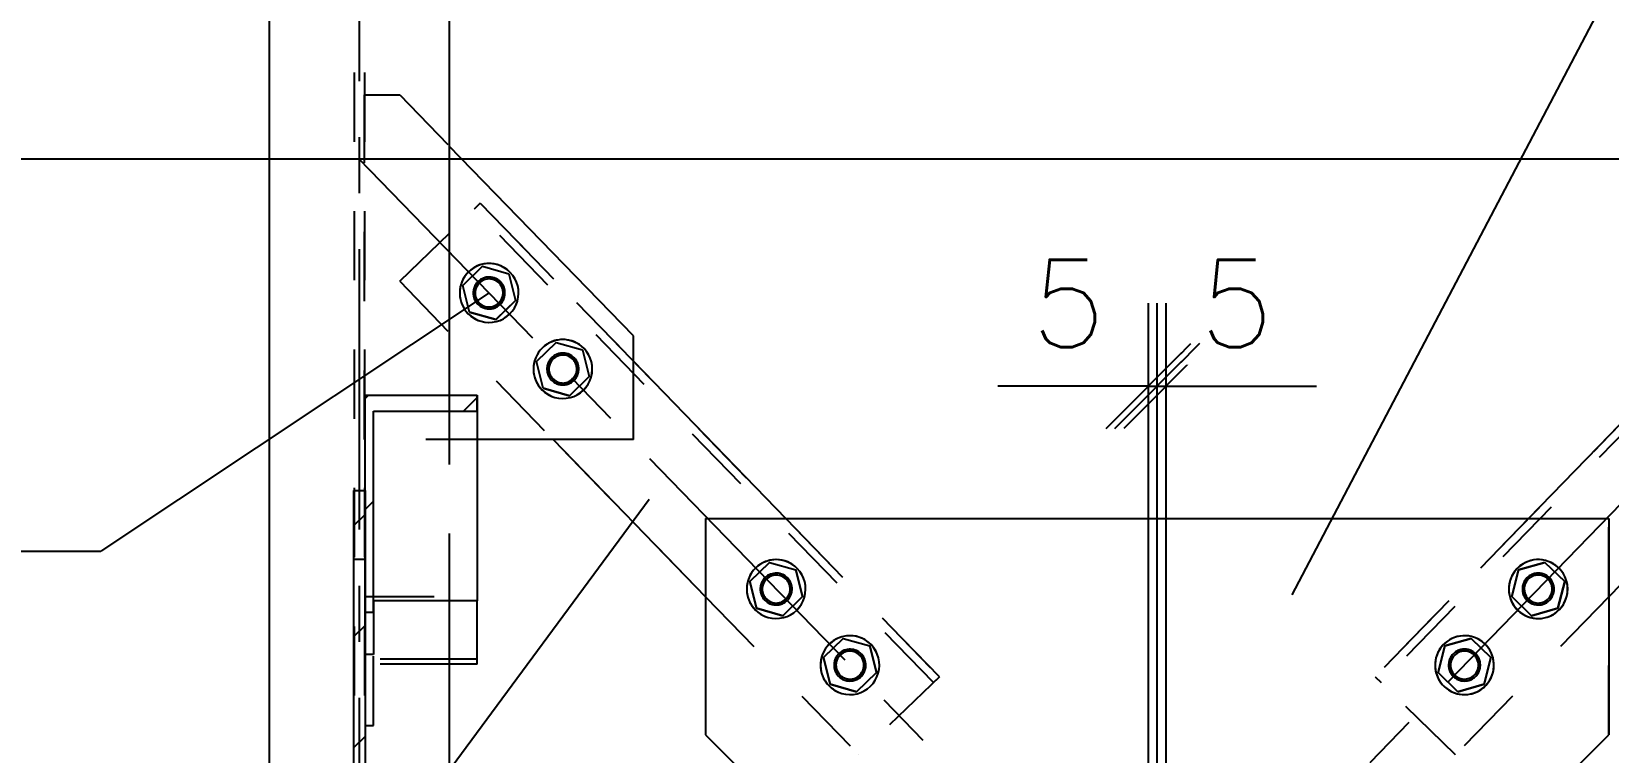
# Model space of a CAD drawing. Header units: millimetres. Extents: x 505 to 1346, y 20403 to 20997.
# Drawn here: x 1058.99 to 1103.65, y 20702.62 to 20723.03 of the extents above; entities that cross this region are included whole.
import ezdxf

# ---------------------------------------------------------------- set-up
doc = ezdxf.new("R2010")
doc.units = ezdxf.units.MM
doc.linetypes.add('CENTER', pattern=[12.7, 7.9375, -1.5875, 1.5875, -1.5875])
doc.linetypes.add('DXK_LINE_DOT2', pattern=[3.9198, 1.9599, -1.9599])
doc.styles.add('RomanS', font='ROMANS__.TTF', dxfattribs={"height": 0.2})

# ---------------------------------------------------------------- blocks, each defined once
blk = doc.blocks.new('Part-110200292-71048 - 70956')
at = {"color": 7, "linetype": 'CENTER'}
blk.add_line((1090.87, 20696.12), (1068.27, 20719.42), dxfattribs=at)
at = {"color": 7, "linetype": 'DXK_LINE_DOT2'}
for p, q in [((1069.415, 20715.959), (1071.694, 20718.17)), ((1071.694, 20718.17), (1071.526, 20718.006)), ((1071.694, 20718.17), (1076.036, 20713.694)), ((1084.699, 20704.762), (1071.694, 20718.17)), ((1071.694, 20718.17), (1071.694, 20718.17)), ((1084.531, 20704.599), (1071.526, 20718.006)), ((1071.526, 20718.006), (1071.526, 20718.006)), ((1069.415, 20715.959), (1073.764, 20711.476)), ((1069.415, 20715.959), (1069.415, 20715.959)), ((1078.078, 20707.028), (1073.764, 20711.476)), ((1080.35, 20709.246), (1084.699, 20704.762)), ((1078.078, 20707.028), (1082.42, 20702.552)), ((1084.699, 20704.762), (1082.42, 20702.552)), ((1084.531, 20704.599), (1084.699, 20704.762)), ((1084.699, 20704.762), (1084.699, 20704.762)), ((1084.531, 20704.599), (1084.531, 20704.599)), ((1084.531, 20704.599), (1084.531, 20704.599)), ((1082.42, 20702.552), (1082.42, 20702.552))]:
    blk.add_line(p, q, dxfattribs=at)
at = {"color": 3, "linetype": 'Continuous'}
for p, q in [((1076.036, 20713.694), (1080.35, 20709.246)), ((1073.764, 20711.476), (1078.078, 20707.028))]:
    blk.add_line(p, q, dxfattribs=at)
blk = doc.blocks.new('Part-110200292-71051 - 70956')
at = {"color": 7, "linetype": 'CENTER'}
blk.add_line((1113.47, 20719.42), (1090.87, 20696.12), dxfattribs=at)
at = {"color": 7, "linetype": 'DXK_LINE_DOT2'}
for p, q in [((1110.046, 20718.17), (1097.041, 20704.762)), ((1110.046, 20718.17), (1105.705, 20713.694)), ((1110.046, 20718.17), (1112.325, 20715.959)), ((1110.215, 20718.006), (1110.046, 20718.17)), ((1110.046, 20718.17), (1110.046, 20718.17)), ((1110.215, 20718.006), (1097.21, 20704.599)), ((1110.215, 20718.006), (1110.215, 20718.006)), ((1110.215, 20718.006), (1110.215, 20718.006)), ((1112.325, 20715.959), (1107.976, 20711.476)), ((1112.325, 20715.959), (1112.325, 20715.959)), ((1107.976, 20711.476), (1103.662, 20707.028)), ((1101.39, 20709.246), (1097.041, 20704.762)), ((1103.662, 20707.028), (1099.32, 20702.552)), ((1099.32, 20702.552), (1097.041, 20704.762)), ((1097.041, 20704.762), (1097.21, 20704.599)), ((1097.041, 20704.762), (1097.041, 20704.762)), ((1097.21, 20704.599), (1097.21, 20704.599)), ((1099.32, 20702.552), (1099.32, 20702.552))]:
    blk.add_line(p, q, dxfattribs=at)
at = {"color": 3, "linetype": 'Continuous'}
for p, q in [((1105.705, 20713.694), (1101.39, 20709.246)), ((1107.976, 20711.476), (1103.662, 20707.028))]:
    blk.add_line(p, q, dxfattribs=at)
blk = doc.blocks.new('Part-110200292-71059 - 70956')
at = {"color": 3, "linetype": 'Continuous'}
for p, q in [((1078.078, 20709.246), (1103.662, 20709.246)), ((1078.078, 20709.246), (1078.078, 20703.12)), ((1103.662, 20709.246), (1103.662, 20709.246)), ((1103.662, 20709.246), (1103.662, 20703.12)), ((1078.078, 20703.12), (1080.628, 20700.57)), ((1101.112, 20700.57), (1103.662, 20703.12)), ((1103.662, 20703.12), (1103.662, 20703.12))]:
    blk.add_line(p, q, dxfattribs=at)
at = {"color": 7, "linetype": 'DXK_LINE_DOT2'}
for p, q in [((1078.078, 20709.246), (1103.662, 20709.246)), ((1103.662, 20703.12), (1103.662, 20709.246)), ((1103.662, 20709.246), (1103.662, 20709.246)), ((1078.078, 20703.12), (1080.628, 20700.57)), ((1101.112, 20700.57), (1103.662, 20703.12)), ((1080.628, 20700.57), (1101.112, 20700.57)), ((1080.628, 20700.57), (1080.628, 20700.57)), ((1080.628, 20700.57), (1101.112, 20700.57))]:
    blk.add_line(p, q, dxfattribs=at)
blk = doc.blocks.new('Bolt-110200292-71061 - 70956')
at = {"color": 3, "linetype": 'DXK_LINE_DOT2'}
for p, q in [((1079.329, 20707.459), (1079.888, 20708.002)), ((1079.888, 20708.002), (1080.638, 20707.788)), ((1079.888, 20708.002), (1079.888, 20708.002)), ((1080.638, 20707.788), (1080.828, 20707.033)), ((1080.638, 20707.788), (1080.638, 20707.788)), ((1079.519, 20706.703), (1079.329, 20707.459)), ((1079.329, 20707.459), (1079.329, 20707.459)), ((1080.828, 20707.033), (1080.269, 20706.49)), ((1080.828, 20707.033), (1080.828, 20707.033)), ((1080.269, 20706.49), (1079.519, 20706.703)), ((1079.519, 20706.703), (1079.519, 20706.703)), ((1080.269, 20706.49), (1080.269, 20706.49)), ((1081.418, 20705.306), (1081.977, 20705.848)), ((1081.977, 20705.848), (1082.726, 20705.635)), ((1081.977, 20705.848), (1081.977, 20705.848)), ((1082.726, 20705.635), (1082.917, 20704.879)), ((1082.726, 20705.635), (1082.726, 20705.635)), ((1081.608, 20704.55), (1081.418, 20705.306)), ((1081.418, 20705.306), (1081.418, 20705.306)), ((1082.917, 20704.879), (1082.357, 20704.337)), ((1082.917, 20704.879), (1082.917, 20704.879)), ((1082.357, 20704.337), (1081.608, 20704.55)), ((1081.608, 20704.55), (1081.608, 20704.55)), ((1082.357, 20704.337), (1082.357, 20704.337))]:
    blk.add_line(p, q, dxfattribs=at)
at = {"color": 3, "linetype": 'Continuous'}
for p, q in [((1079.33, 20707.459), (1079.888, 20708.001)), ((1079.888, 20708.001), (1079.33, 20707.459)), ((1079.888, 20708.001), (1080.637, 20707.788)), ((1079.888, 20708.001), (1079.888, 20708.001)), ((1079.888, 20708.001), (1080.637, 20707.788)), ((1080.637, 20707.788), (1080.827, 20707.033)), ((1080.637, 20707.788), (1080.637, 20707.788)), ((1080.827, 20707.033), (1080.637, 20707.788)), ((1079.52, 20706.704), (1079.33, 20707.459)), ((1079.33, 20707.459), (1079.33, 20707.459)), ((1079.33, 20707.459), (1079.52, 20706.704)), ((1080.827, 20707.033), (1080.268, 20706.491)), ((1080.268, 20706.491), (1080.827, 20707.033)), ((1080.827, 20707.033), (1080.827, 20707.033)), ((1080.268, 20706.491), (1079.52, 20706.704)), ((1079.52, 20706.704), (1079.52, 20706.704)), ((1079.52, 20706.704), (1080.268, 20706.491)), ((1080.268, 20706.491), (1080.268, 20706.491)), ((1081.418, 20705.305), (1081.977, 20705.847)), ((1081.977, 20705.847), (1081.418, 20705.305)), ((1081.977, 20705.847), (1082.726, 20705.635)), ((1081.977, 20705.847), (1081.977, 20705.847)), ((1081.977, 20705.847), (1082.726, 20705.635)), ((1082.726, 20705.635), (1082.916, 20704.88)), ((1082.726, 20705.635), (1082.726, 20705.635)), ((1082.916, 20704.879), (1082.726, 20705.635)), ((1081.608, 20704.55), (1081.418, 20705.305)), ((1081.418, 20705.305), (1081.418, 20705.305)), ((1081.418, 20705.305), (1081.608, 20704.55)), ((1082.916, 20704.88), (1082.357, 20704.337)), ((1082.357, 20704.337), (1082.916, 20704.879)), ((1082.916, 20704.88), (1082.916, 20704.879)), ((1082.357, 20704.337), (1081.608, 20704.55)), ((1081.608, 20704.55), (1081.608, 20704.55)), ((1081.608, 20704.55), (1082.357, 20704.337)), ((1082.357, 20704.337), (1082.357, 20704.337))]:
    blk.add_line(p, q, dxfattribs=at)
for centre, radius, start, end in [((1080.078, 20707.246), 0.834, 74.1263, 254.1263), ((1080.078, 20707.246), 0.834, 44.1263, 224.1263), ((1080.078, 20707.246), 0.834, 224.1263, 44.1263), ((1080.078, 20707.246), 0.834, 254.1263, 74.1263), ((1080.078, 20707.246), 0.45, 134.1263, 314.1263), ((1080.078, 20707.246), 0.397, 74.1263, 254.1263), ((1080.078, 20707.246), 0.45, 314.1263, 134.1263), ((1080.078, 20707.246), 0.397, 254.1263, 74.1263), ((1082.167, 20705.092), 0.834, 74.1263, 254.1263), ((1082.167, 20705.092), 0.834, 44.1263, 224.1263), ((1082.167, 20705.092), 0.834, 224.1263, 44.1263), ((1082.167, 20705.092), 0.45, 314.1263, 134.1263), ((1082.167, 20705.092), 0.834, 254.1263, 74.1263), ((1082.167, 20705.092), 0.45, 134.1263, 314.1263), ((1082.167, 20705.092), 0.397, 74.1263, 254.1263), ((1082.167, 20705.092), 0.397, 254.1263, 74.1263)]:
    blk.add_arc(centre, radius, start, end, dxfattribs=at)
at = {"color": 3, "linetype": 'DXK_LINE_DOT2'}
for centre, radius, start, end in [((1080.078, 20707.246), 0.45, 116.1263, 296.1263), ((1080.078, 20707.246), 0.397, 44.1263, 224.1263), ((1080.078, 20707.246), 0.397, 224.1263, 44.1263), ((1080.078, 20707.246), 0.45, 296.1263, 116.1263), ((1082.167, 20705.093), 0.45, 296.1263, 116.1263), ((1082.167, 20705.093), 0.45, 116.1263, 296.1263), ((1082.167, 20705.093), 0.397, 44.1263, 224.1263), ((1082.167, 20705.093), 0.397, 224.1263, 44.1263)]:
    blk.add_arc(centre, radius, start, end, dxfattribs=at)
blk = doc.blocks.new('Bolt-110200292-71062 - 70956')
at = {"color": 3, "linetype": 'Continuous'}
for p, q in [((1100.913, 20707.033), (1101.103, 20707.788)), ((1101.103, 20707.788), (1100.913, 20707.033)), ((1101.103, 20707.788), (1101.852, 20708.001)), ((1101.852, 20708.001), (1101.103, 20707.788)), ((1101.103, 20707.788), (1101.103, 20707.788)), ((1101.852, 20708.001), (1102.411, 20707.459)), ((1101.852, 20708.001), (1101.852, 20708.001)), ((1102.411, 20707.459), (1101.852, 20708.001)), ((1102.411, 20707.459), (1102.221, 20706.704)), ((1102.221, 20706.704), (1102.411, 20707.459)), ((1102.411, 20707.459), (1102.411, 20707.459)), ((1101.472, 20706.491), (1100.913, 20707.033)), ((1100.913, 20707.033), (1100.913, 20707.033)), ((1100.913, 20707.033), (1101.472, 20706.491)), ((1102.221, 20706.704), (1101.472, 20706.491)), ((1101.472, 20706.491), (1102.221, 20706.704)), ((1101.472, 20706.491), (1101.472, 20706.491)), ((1102.221, 20706.704), (1102.221, 20706.704)), ((1098.824, 20704.88), (1099.014, 20705.635)), ((1099.014, 20705.635), (1098.824, 20704.879)), ((1099.014, 20705.635), (1099.763, 20705.847)), ((1099.763, 20705.847), (1099.014, 20705.635)), ((1099.014, 20705.635), (1099.014, 20705.635)), ((1099.763, 20705.847), (1100.322, 20705.305)), ((1099.763, 20705.847), (1099.763, 20705.847)), ((1100.322, 20705.305), (1099.763, 20705.847)), ((1100.322, 20705.305), (1100.132, 20704.55)), ((1100.132, 20704.55), (1100.322, 20705.305)), ((1100.322, 20705.305), (1100.322, 20705.305)), ((1099.383, 20704.337), (1098.824, 20704.88)), ((1098.824, 20704.88), (1098.824, 20704.879)), ((1098.824, 20704.879), (1099.383, 20704.337)), ((1100.132, 20704.55), (1099.383, 20704.337)), ((1099.383, 20704.337), (1100.132, 20704.55)), ((1099.383, 20704.337), (1099.383, 20704.337)), ((1100.132, 20704.55), (1100.132, 20704.55))]:
    blk.add_line(p, q, dxfattribs=at)
at = {"color": 3, "linetype": 'DXK_LINE_DOT2'}
for p, q in [((1100.913, 20707.033), (1101.103, 20707.788)), ((1101.103, 20707.788), (1101.852, 20708.002)), ((1101.103, 20707.788), (1101.103, 20707.788)), ((1101.852, 20708.002), (1102.411, 20707.459)), ((1101.852, 20708.002), (1101.852, 20708.002)), ((1102.411, 20707.459), (1102.221, 20706.703)), ((1102.411, 20707.459), (1102.411, 20707.459)), ((1101.472, 20706.49), (1100.913, 20707.033)), ((1100.913, 20707.033), (1100.913, 20707.033)), ((1102.221, 20706.703), (1101.472, 20706.49)), ((1101.472, 20706.49), (1101.472, 20706.49)), ((1102.221, 20706.703), (1102.221, 20706.703)), ((1098.824, 20704.879), (1099.014, 20705.635)), ((1099.014, 20705.635), (1099.763, 20705.848)), ((1099.014, 20705.635), (1099.014, 20705.635)), ((1099.763, 20705.848), (1100.323, 20705.306)), ((1099.763, 20705.848), (1099.763, 20705.848)), ((1100.323, 20705.306), (1100.133, 20704.55)), ((1100.323, 20705.306), (1100.323, 20705.306)), ((1099.383, 20704.337), (1098.824, 20704.879)), ((1098.824, 20704.879), (1098.824, 20704.879)), ((1100.133, 20704.55), (1099.383, 20704.337)), ((1099.383, 20704.337), (1099.383, 20704.337)), ((1100.133, 20704.55), (1100.133, 20704.55))]:
    blk.add_line(p, q, dxfattribs=at)
at = {"color": 3, "linetype": 'Continuous'}
for centre, radius, start, end in [((1101.662, 20707.246), 0.834, 135.8737, 315.8737), ((1101.662, 20707.246), 0.834, 345.8737, 165.8737), ((1101.662, 20707.246), 0.834, 315.8737, 135.8737), ((1101.662, 20707.246), 0.834, 165.8737, 345.8737), ((1101.662, 20707.246), 0.45, 45.8737, 225.8737), ((1101.662, 20707.246), 0.397, 165.8737, 345.8737), ((1101.662, 20707.246), 0.397, 345.8737, 165.8737), ((1101.662, 20707.246), 0.45, 225.8737, 45.8737), ((1099.573, 20705.092), 0.834, 135.8737, 315.8737), ((1099.573, 20705.092), 0.834, 345.8737, 165.8737), ((1099.573, 20705.092), 0.834, 315.8737, 135.8737), ((1099.573, 20705.092), 0.45, 45.8737, 225.8737), ((1099.573, 20705.092), 0.834, 165.8737, 345.8737), ((1099.573, 20705.092), 0.397, 165.8737, 345.8737), ((1099.573, 20705.092), 0.397, 345.8737, 165.8737), ((1099.573, 20705.092), 0.45, 225.8737, 45.8737)]:
    blk.add_arc(centre, radius, start, end, dxfattribs=at)
at = {"color": 3, "linetype": 'DXK_LINE_DOT2'}
for centre, radius, start, end in [((1101.662, 20707.246), 0.45, 27.8737, 207.8737), ((1101.662, 20707.246), 0.45, 207.8737, 27.8737), ((1101.662, 20707.246), 0.397, 135.8737, 315.8737), ((1101.662, 20707.246), 0.397, 315.8737, 135.8737), ((1099.573, 20705.093), 0.45, 27.8737, 207.8737), ((1099.573, 20705.093), 0.45, 207.8737, 27.8737), ((1099.573, 20705.093), 0.397, 135.8737, 315.8737), ((1099.573, 20705.093), 0.397, 315.8737, 135.8737)]:
    blk.add_arc(centre, radius, start, end, dxfattribs=at)
blk = doc.blocks.new('Part-110200292-71103 - 70956')
at = {"color": 7, "linetype": 'CENTER'}
blk.add_line((1068.27, 20742.267), (1068.27, 20682.668), dxfattribs=at)
at = {"color": 3, "linetype": 'Continuous'}
for p, q in [((1065.72, 20741.467), (1065.72, 20692.668)), ((1070.82, 20735.651), (1070.82, 20712.736)), ((1070.82, 20706.916), (1070.82, 20696.284))]:
    blk.add_line(p, q, dxfattribs=at)
at = {"color": 7, "linetype": 'DXK_LINE_DOT2'}
for p, q in [((1068.125, 20741.467), (1068.125, 20692.668)), ((1068.415, 20741.467), (1068.415, 20692.668)), ((1070.82, 20712.736), (1070.82, 20706.916))]:
    blk.add_line(p, q, dxfattribs=at)
blk = doc.blocks.new('Part-110200292-71106 - 70956')
at = {"linetype": 'Continuous'}
h = blk.add_hatch(dxfattribs=at)
h.set_pattern_fill('', scale=0.7, style=0, pattern_type=0)
h.set_pattern_definition([(45, (1068.6702, 20706.5895), (-1.57154, 1.57154), [])])
h.paths.add_polyline_path([(1068.435, 20706.59), (1068.67, 20706.59), (1068.67, 20712.281), (1071.61, 20712.281), (1071.61, 20712.736), (1068.435, 20712.736)])
at = {"color": 7, "linetype": 'DXK_LINE_DOT2'}
for p, q in [((1068.435, 20705.397), (1068.435, 20712.736)), ((1071.61, 20712.736), (1071.61, 20712.281)), ((1068.67, 20706.916), (1068.67, 20712.281)), ((1068.435, 20707.037), (1071.61, 20707.037)), ((1068.67, 20706.916), (1068.67, 20706.59))]:
    blk.add_line(p, q, dxfattribs=at)
at = {"color": 3, "linetype": 'Continuous'}
for p, q in [((1068.435, 20712.736), (1071.61, 20712.736)), ((1068.435, 20706.59), (1068.435, 20712.736)), ((1071.61, 20712.281), (1071.61, 20712.736)), ((1068.67, 20706.59), (1068.67, 20712.281)), ((1068.67, 20712.281), (1071.61, 20712.281)), ((1071.61, 20712.281), (1071.61, 20706.916)), ((1071.61, 20706.916), (1068.67, 20706.916)), ((1068.435, 20706.59), (1068.67, 20706.59)), ((1068.67, 20706.59), (1068.67, 20705.397)), ((1068.67, 20705.397), (1068.435, 20705.397))]:
    blk.add_line(p, q, dxfattribs=at)
blk = doc.blocks.new('Part-110200292-71107 - 70956')
at = {"color": 7, "linetype": 'DXK_LINE_DOT2'}
for p, q in [((1071.61, 20711.707), (1071.61, 20706.916)), ((1068.67, 20703.387), (1068.67, 20706.59)), ((1068.435, 20705.397), (1068.435, 20703.387)), ((1070.82, 20705.26), (1068.435, 20705.26)), ((1070.82, 20705.121), (1068.67, 20705.121)), ((1068.435, 20703.387), (1068.67, 20703.387))]:
    blk.add_line(p, q, dxfattribs=at)
at = {"color": 3, "linetype": 'Continuous'}
for p, q in [((1071.61, 20705.121), (1071.61, 20706.916)), ((1071.61, 20705.26), (1070.82, 20705.26)), ((1071.61, 20705.121), (1070.82, 20705.121))]:
    blk.add_line(p, q, dxfattribs=at)
blk = doc.blocks.new('Part-110200292-71116 - 70956')
at = {"color": 7, "linetype": 'DXK_LINE_DOT2'}
for p, q in [((1068.415, 20711.476), (1068.415, 20721.238)), ((1068.415, 20721.238), (1069.415, 20721.238)), ((1069.415, 20721.238), (1070.82, 20719.789)), ((1076.036, 20711.476), (1068.415, 20711.476))]:
    blk.add_line(p, q, dxfattribs=at)
at = {"color": 3, "linetype": 'Continuous'}
for p, q in [((1076.036, 20714.412), (1070.82, 20719.789)), ((1076.036, 20714.412), (1076.036, 20714.412)), ((1076.036, 20711.476), (1076.036, 20714.412)), ((1076.036, 20711.476), (1071.61, 20711.476))]:
    blk.add_line(p, q, dxfattribs=at)
blk = doc.blocks.new('Part-110200292-71120 - 70956')
at = {"linetype": 'Continuous'}
h = blk.add_hatch(dxfattribs=at)
h.set_pattern_fill('', scale=0.7, style=0, pattern_type=0)
h.set_pattern_definition([(45, (1068.4352, 20699.9288), (-1.57154, 1.57154), [])])
h.paths.add_polyline_path([(1068.12, 20699.929), (1068.435, 20699.929), (1068.435, 20710.034), (1068.12, 20710.034)])
at = {"color": 7, "linetype": 'DXK_LINE_DOT2'}
for p, q in [((1068.12, 20699.929), (1068.12, 20710.034)), ((1068.12, 20710.034), (1068.435, 20710.034)), ((1068.435, 20703.387), (1068.435, 20699.929)), ((1068.12, 20700.429), (1068.435, 20700.429)), ((1068.435, 20699.929), (1068.12, 20699.929))]:
    blk.add_line(p, q, dxfattribs=at)
at = {"color": 3, "linetype": 'Continuous'}
for p, q in [((1068.12, 20699.929), (1068.12, 20710.034)), ((1068.12, 20710.034), (1068.435, 20710.034)), ((1068.435, 20710.034), (1068.435, 20699.929)), ((1068.435, 20699.929), (1068.12, 20699.929))]:
    blk.add_line(p, q, dxfattribs=at)
blk = doc.blocks.new('Part-110200292-71121 - 70956')
at = {"color": 7, "linetype": 'DXK_LINE_DOT2'}
for p, q in [((1068.435, 20708.086), (1068.12, 20708.086)), ((1068.12, 20700.43), (1068.435, 20700.43)), ((1068.12, 20699.93), (1068.435, 20699.93))]:
    blk.add_line(p, q, dxfattribs=at)
blk = doc.blocks.new('Bolt-110200292-71126 - 70956')
at = {"color": 3, "linetype": 'DXK_LINE_DOT2'}
for p, q in [((1071.198, 20715.842), (1071.757, 20716.385)), ((1071.757, 20716.385), (1072.507, 20716.171)), ((1071.757, 20716.385), (1071.757, 20716.385)), ((1071.388, 20715.086), (1071.198, 20715.842)), ((1072.507, 20716.171), (1072.697, 20715.416)), ((1072.697, 20715.416), (1072.137, 20714.873)), ((1072.137, 20714.873), (1071.388, 20715.087)), ((1072.137, 20714.873), (1072.137, 20714.873)), ((1073.287, 20713.689), (1073.846, 20714.231)), ((1073.846, 20714.231), (1074.595, 20714.018)), ((1073.846, 20714.231), (1073.846, 20714.231)), ((1074.595, 20714.018), (1074.785, 20713.262)), ((1073.477, 20712.933), (1073.287, 20713.689)), ((1074.785, 20713.262), (1074.226, 20712.72)), ((1074.226, 20712.72), (1073.477, 20712.933)), ((1074.226, 20712.72), (1074.226, 20712.72))]:
    blk.add_line(p, q, dxfattribs=at)
at = {"color": 3, "linetype": 'Continuous'}
for p, q in [((1071.198, 20715.842), (1071.757, 20716.384)), ((1071.757, 20716.384), (1071.198, 20715.842)), ((1071.757, 20716.384), (1072.506, 20716.171)), ((1071.757, 20716.384), (1071.757, 20716.384)), ((1071.757, 20716.384), (1072.506, 20716.171)), ((1071.388, 20715.087), (1071.198, 20715.842)), ((1072.506, 20716.171), (1072.696, 20715.416)), ((1072.696, 20715.416), (1072.137, 20714.874)), ((1072.137, 20714.874), (1072.696, 20715.416)), ((1072.137, 20714.874), (1071.388, 20715.087)), ((1071.388, 20715.087), (1072.137, 20714.874)), ((1072.137, 20714.874), (1072.137, 20714.874)), ((1073.287, 20713.688), (1073.846, 20714.231)), ((1073.846, 20714.23), (1073.287, 20713.688)), ((1073.846, 20714.231), (1074.595, 20714.018)), ((1073.846, 20714.231), (1073.846, 20714.23)), ((1073.846, 20714.23), (1074.595, 20714.018)), ((1074.595, 20714.018), (1074.785, 20713.263)), ((1073.477, 20712.933), (1073.287, 20713.688)), ((1074.785, 20713.263), (1074.226, 20712.721)), ((1074.226, 20712.72), (1074.785, 20713.263)), ((1074.226, 20712.721), (1073.477, 20712.933)), ((1073.477, 20712.933), (1074.226, 20712.72)), ((1074.226, 20712.721), (1074.226, 20712.72))]:
    blk.add_line(p, q, dxfattribs=at)
for centre, radius, start, end in [((1071.947, 20715.629), 0.834, 74.1263, 254.1263), ((1071.947, 20715.629), 0.834, 44.1263, 224.1263), ((1071.947, 20715.629), 0.834, 254.1263, 74.1263), ((1071.947, 20715.629), 0.834, 224.1263, 44.1263), ((1071.947, 20715.629), 0.45, 134.1263, 314.1263), ((1071.947, 20715.629), 0.397, 74.1263, 254.1263), ((1071.947, 20715.629), 0.45, 314.1263, 134.1263), ((1071.947, 20715.629), 0.397, 254.1263, 74.1263), ((1074.036, 20713.476), 0.834, 74.1263, 254.1263), ((1074.036, 20713.476), 0.834, 44.1263, 224.1263), ((1074.036, 20713.476), 0.834, 224.1263, 44.1263), ((1074.036, 20713.476), 0.834, 254.1263, 74.1263), ((1074.036, 20713.476), 0.45, 134.1263, 314.1263), ((1074.036, 20713.475), 0.397, 74.1263, 254.1263), ((1074.036, 20713.476), 0.45, 314.1263, 134.1263), ((1074.036, 20713.475), 0.397, 254.1263, 74.1263)]:
    blk.add_arc(centre, radius, start, end, dxfattribs=at)
at = {"color": 3, "linetype": 'DXK_LINE_DOT2'}
for centre, radius, start, end in [((1071.947, 20715.629), 0.45, 116.1263, 296.1263), ((1071.947, 20715.629), 0.397, 44.1263, 224.1263), ((1071.947, 20715.629), 0.397, 224.1263, 44.1263), ((1071.947, 20715.629), 0.45, 296.1263, 116.1263), ((1074.036, 20713.476), 0.45, 116.1263, 296.1263), ((1074.036, 20713.476), 0.397, 44.1263, 224.1263), ((1074.036, 20713.476), 0.397, 224.1263, 44.1263), ((1074.036, 20713.476), 0.45, 296.1263, 116.1263)]:
    blk.add_arc(centre, radius, start, end, dxfattribs=at)
blk = doc.blocks.new('StraightDimension-110200292-72939 - 70956')
at = {"color": 7, "linetype": 'Continuous'}
for p, q in [((1090.87, 20699.945), (1090.87, 20715.345)), ((1091.12, 20699.945), (1091.12, 20715.345)), ((1089.67, 20711.795), (1092.07, 20714.195)), ((1092.32, 20714.195), (1089.92, 20711.795)), ((1090.87, 20712.995), (1091.12, 20712.995)), ((1091.12, 20712.995), (1095.383, 20712.995)), ((1091.12, 20712.995), (1095.383, 20712.995))]:
    blk.add_line(p, q, dxfattribs=at)
at = {"color": 0}
blk.add_wipeout([(1094.945, 20713.595), (1094.945, 20717.095), (1091.558, 20717.095), (1091.558, 20713.595)], dxfattribs=at)
at = {"color": 3, "style": 'RomanS'}
blk.add_text('5', height=2.477, dxfattribs=at).set_placement((1092.058, 20714.095))
blk = doc.blocks.new('StraightDimension-110200292-72940 - 70956')
at = {"color": 7, "linetype": 'Continuous'}
for p, q in [((1090.62, 20699.945), (1090.62, 20715.345)), ((1090.87, 20699.945), (1090.87, 20715.345)), ((1089.42, 20711.795), (1091.82, 20714.195)), ((1092.07, 20714.195), (1089.67, 20711.795)), ((1090.62, 20712.995), (1086.358, 20712.995)), ((1090.62, 20712.995), (1086.358, 20712.995)), ((1090.62, 20712.995), (1090.87, 20712.995))]:
    blk.add_line(p, q, dxfattribs=at)
at = {"color": 0}
blk.add_wipeout([(1090.183, 20713.595), (1090.183, 20717.095), (1086.795, 20717.095), (1086.795, 20713.595)], dxfattribs=at)
at = {"color": 3, "style": 'RomanS'}
blk.add_text('5', height=2.477, dxfattribs=at).set_placement((1087.295, 20714.095))
blk = doc.blocks.new('StraightDimension-110200292-72960 - 70956')
at = {"color": 7, "linetype": 'Continuous'}
blk.add_line((1113.47, 20719.42), (1043.844, 20719.42), dxfattribs=at)
blk = doc.blocks.new('StraightDimension-110200292-73438 - 70956')
at = {"color": 7, "linetype": 'Continuous'}
for p, q in [((1133.355, 20697.62), (1133.355, 20704.27)), ((1133.355, 20697.62), (1133.355, 20704.27)), ((1132.155, 20698.82), (1134.555, 20696.42)), ((1096.12, 20697.62), (1135.355, 20697.62)), ((1133.355, 20696.12), (1133.355, 20697.62)), ((1134.555, 20694.92), (1132.155, 20697.32)), ((1090.87, 20696.12), (1135.355, 20696.12))]:
    blk.add_line(p, q, dxfattribs=at)
at = {"color": 0}
blk.add_wipeout([(1132.755, 20703.832), (1129.255, 20703.832), (1129.255, 20698.057), (1132.755, 20698.057)], dxfattribs=at)
at = {"color": 3, "style": 'RomanS'}
blk.add_text('30', height=2.4772, rotation=90.0002, dxfattribs=at).set_placement((1132.255, 20698.557))
blk = doc.blocks.new('Mark-110200292-73154 - 70956')
at = {"color": 7, "linetype": 'Continuous'}
for p in [(1082.526, 20724.124), (1094.689, 20707.087)]:
    blk.add_line(p, (1103.642, 20724.124), dxfattribs=at)
at = {"color": 0}
blk.add_wipeout([(1103.042, 20724.724), (1103.042, 20727.724), (1083.126, 20727.724), (1083.126, 20724.724)], dxfattribs=at)
blk.add_wipeout([(1103.042, 20724.724), (1103.042, 20727.724), (1083.126, 20727.724), (1083.126, 20724.724)], dxfattribs=at)
at = {"color": 6, "style": 'RomanS'}
blk.add_text('00149AR', height=2.9727, dxfattribs=at).set_placement((1083.126, 20724.724))
blk = doc.blocks.new('Mark-110200292-73324 - 70956')
at = {"color": 7, "linetype": 'Continuous'}
for p, q in [((1099.12, 20700.08), (1122.402, 20705.564)), ((1122.402, 20705.564), (1132.101, 20705.564))]:
    blk.add_line(p, q, dxfattribs=at)
at = {"color": 0}
blk.add_wipeout([(1131.501, 20706.164), (1131.501, 20714.964), (1123.002, 20714.964), (1123.002, 20706.164)], dxfattribs=at)
at = {"color": 3, "style": 'RomanS', "width": 0.9}
for s, p in [('E113', (1123.002, 20712.464)), ('E211', (1123.002, 20709.164)), ('E221', (1123.002, 20706.164))]:
    blk.add_text(s, height=2.4772, dxfattribs=at).set_placement(p)
blk = doc.blocks.new('Mark-110200292-73346 - 70956')
at = {"color": 7, "linetype": 'Continuous'}
for p in [(1076.476, 20709.782), (1031.951, 20678.23)]:
    blk.add_line(p, (1053.208, 20678.23), dxfattribs=at)
at = {"color": 0}
blk.add_wipeout([(1052.608, 20678.83), (1052.608, 20681.83), (1032.551, 20681.83), (1032.551, 20678.83)], dxfattribs=at)
blk.add_wipeout([(1052.608, 20678.83), (1052.608, 20681.83), (1032.551, 20681.83), (1032.551, 20678.83)], dxfattribs=at)
at = {"color": 6, "style": 'RomanS'}
blk.add_text('00149AU', height=2.9727, dxfattribs=at).set_placement((1032.551, 20678.83))
blk = doc.blocks.new('Mark-110200292-73405 - 70956')
at = {"color": 7, "linetype": 'Continuous'}
for p in [(1071.947, 20715.629), (1051.255, 20708.319)]:
    blk.add_line(p, (1060.954, 20708.319), dxfattribs=at)
at = {"color": 0}
blk.add_wipeout([(1060.354, 20708.919), (1060.354, 20717.719), (1051.855, 20717.719), (1051.855, 20708.919)], dxfattribs=at)
at = {"color": 3, "style": 'RomanS', "width": 0.9}
for s, p in [('E111', (1051.855, 20715.219)), ('E211', (1051.855, 20711.919)), ('E221', (1051.855, 20708.919))]:
    blk.add_text(s, height=2.4772, dxfattribs=at).set_placement(p)

msp = doc.modelspace()

# ---------------------------------------------------------------- block references
for name in ['Part-110200292-71103 - 70956', 'Part-110200292-71116 - 70956', 'Part-110200292-71048 - 70956', 'Part-110200292-71051 - 70956', 'Bolt-110200292-71126 - 70956', 'Part-110200292-71106 - 70956', 'Part-110200292-71107 - 70956', 'Part-110200292-71120 - 70956', 'Part-110200292-71059 - 70956', 'Part-110200292-71121 - 70956', 'Bolt-110200292-71061 - 70956', 'Bolt-110200292-71062 - 70956']:
    msp.add_blockref(name, (0, 0))

# ---------------------------------------------------------------- next in the draw order: block references
msp.add_blockref('StraightDimension-110200292-72939 - 70956', (0, 0))

# ---------------------------------------------------------------- next in the draw order: block references
msp.add_blockref('StraightDimension-110200292-72940 - 70956', (0, 0))

# ---------------------------------------------------------------- next in the draw order: block references
msp.add_blockref('StraightDimension-110200292-72960 - 70956', (0, 0))

# ---------------------------------------------------------------- next in the draw order: block references
for name in ['Mark-110200292-73154 - 70956', 'Mark-110200292-73346 - 70956', 'StraightDimension-110200292-73438 - 70956']:
    msp.add_blockref(name, (0, 0))

# ---------------------------------------------------------------- next in the draw order: block references
for name in ['Mark-110200292-73405 - 70956', 'Mark-110200292-73324 - 70956']:
    msp.add_blockref(name, (0, 0))

doc.saveas('drawing.dxf')
